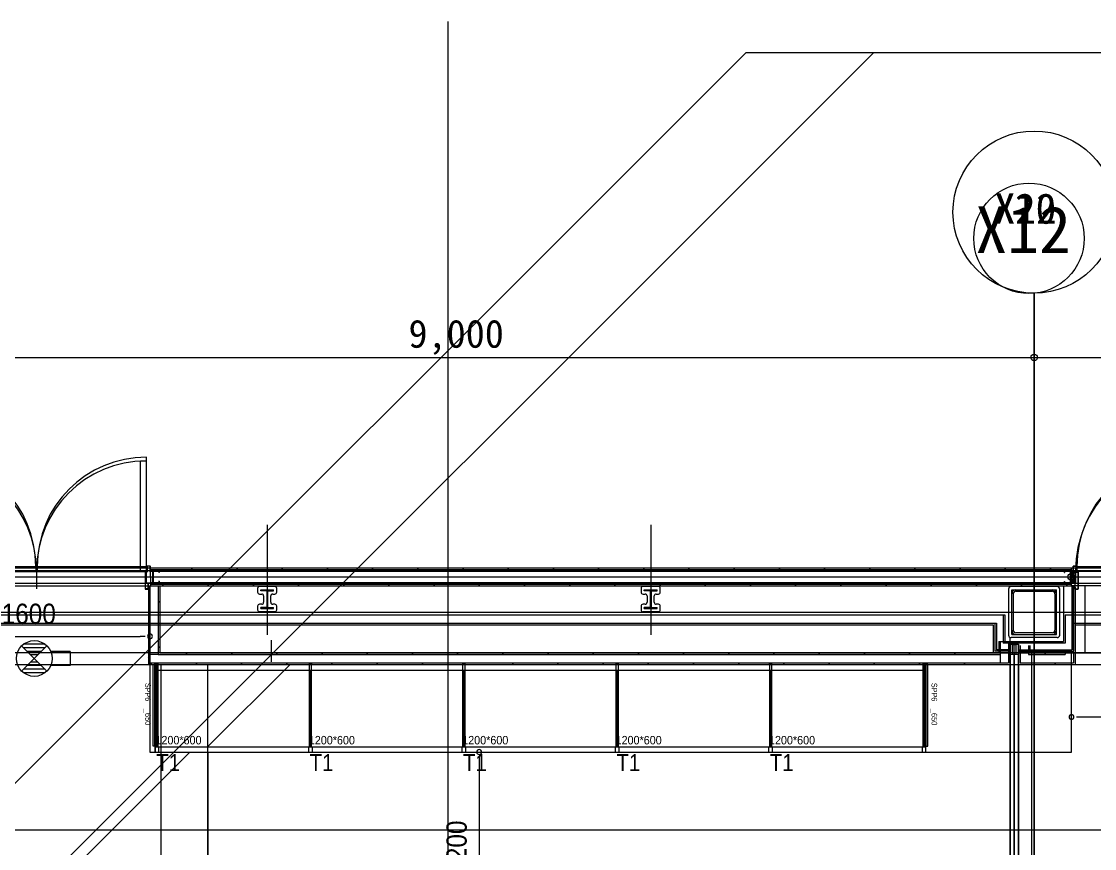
# Model space of a CAD drawing. Units: millimetres at full size, sheet at 1:100. Extents: x 3352 to 127672, y -40372 to 101181.
# Drawn here: x 53047 to 61442, y 6710 to 13185 of the extents above; entities that cross this region are included whole.
import ezdxf
from ezdxf.enums import TextEntityAlignment as Align

# ---------------------------------------------------------------- set-up
doc = ezdxf.new("R2010")
doc.units = ezdxf.units.MM
doc.header["$LTSCALE"] = 100
doc.header["$PDMODE"] = 32
doc.header["$PDSIZE"] = 50
for name, pattern in [('CHAIN1', [8, 5, -1, 1, -1]), ('CHAIN2', [12, 9, -1, 1, -1]), ('DASHED3', [4, 3, -1])]:
    doc.linetypes.add(name, pattern=pattern)
doc.layers.add('0-0', color=134, linetype='Continuous', lineweight=18)
doc.styles.add('Geneva', font='')
doc.styles.add('MS UI Gothic', font='')
doc.styles.add('ＭＳ ゴシック', font='')
doc.styles.get('Geneva').set_extended_font_data('Geneva')
doc.styles.get('MS UI Gothic').set_extended_font_data('MS UI Gothic')
doc.styles.get('ＭＳ ゴシック').set_extended_font_data('MS Gothic')

msp = doc.modelspace()

# ---------------------------------------------------------------- linework, layer by layer
at = {"layer": '0-0', "color": 47}
for p, q in [((56381.8, 13184.6), (56381.8, -34300.8)), ((60969.8, 11057), (60969.8, -18478.1)), ((52274.8, 8906.7), (61274.8, 8906.7)), ((61274.8, 8906.7), (70274.8, 8906.7)), ((18347.6, 8836.7), (91067.1, 8836.7)), ((54919.8, 8736.7), (55019.8, 8736.7)), ((54919.8, 8727.7), (54919.8, 8736.7)), ((57919.8, 8736.7), (58019.8, 8736.7)), ((57919.8, 8727.7), (57919.8, 8736.7)), ((54964.8, 8727.7), (54919.8, 8727.7)), ((54966.8, 8725.7), (54966.8, 8599.7)), ((54972.8, 8725.7), (54972.8, 8599.7)), ((57964.8, 8727.7), (57919.8, 8727.7)), ((57966.8, 8725.7), (57966.8, 8599.7)), ((57972.8, 8725.7), (57972.8, 8599.7)), ((60806.8, 8704.7), (60806.8, 8418.7)), ((60826.8, 8724.7), (61112.8, 8724.7)), ((61132.8, 8704.7), (61132.8, 8418.7)), ((54919.8, 8588.7), (54919.8, 8597.7)), ((54964.8, 8597.7), (54919.8, 8597.7)), ((54974.8, 8597.7), (55019.8, 8597.7)), ((57919.8, 8588.7), (57919.8, 8597.7)), ((57964.8, 8597.7), (57919.8, 8597.7)), ((57974.8, 8597.7), (58019.8, 8597.7)), ((61212.3, 8539.2), (61212.3, 8319.2)), ((61212.3, 8539.2), (67107.3, 8539.2)), ((52289.8, 8461.7), (60649.8, 8461.7)), ((60649.8, 8461.7), (60649.8, 8241.7)), ((61112.8, 8398.7), (60826.8, 8398.7)), ((61277.3, 8474.2), (61277.3, 8254.2)), ((61277.3, 8474.2), (67107.3, 8474.2)), ((61289.8, 8461.7), (62434.8, 8461.7)), ((61289.8, 8461.7), (61289.8, 8241.7)), ((61212.3, 8319.2), (60727.3, 8319.2)), ((53246.6, 8099.2), (53048.7, 8297.1)), ((53246.7, 8297.1), (53048.7, 8099.2)), ((53231.7, 8310.1), (53063.7, 8310.1)), ((53231.7, 8282.1), (53063.7, 8282.1)), ((53203.7, 8254.1), (53091.7, 8254.1)), ((53427.7, 8254.1), (53276, 8254.1)), ((53427.7, 8254.1), (53427.7, 8142.1)), ((60649.8, 8241.7), (60782.3, 8241.7)), ((60782.3, 8254.2), (60662.3, 8254.2)), ((60847.3, 8254.2), (61277.3, 8254.2)), ((60847.3, 8241.7), (61289.8, 8241.7)), ((53175.7, 8226.1), (53119.7, 8226.1)), ((53175.7, 8170.1), (53119.7, 8170.1)), ((53231.7, 8114.1), (53063.7, 8114.1)), ((53231.7, 8086.1), (53063.7, 8086.1)), ((53203.7, 8142.1), (53091.7, 8142.1)), ((53427.7, 8142.1), (53276, 8142.1)), ((6146.3, 6856.7), (91067.1, 6856.7))]:
    msp.add_line(p, q, dxfattribs=at)
at = {"layer": '0-0', "color": 5}
for p, q in [((58716.4, 12942.2), (42469.8, -3304.4)), ((59716.4, 12942.2), (43469.8, -3304.4)), ((59716.4, 12942.2), (43469.8, -3304.4)), ((58716.4, 12942.2), (67769.4, 12942.2)), ((58716.4, 12942.2), (67769.4, 12942.2))]:
    msp.add_line(p, q, dxfattribs=at)
at = {"layer": '0-0', "linetype": 'CHAIN2'}
for p, q in [((60969.8, 11057), (60969.8, -18478.1)), ((54969.8, 9245.3), (54969.8, 8382.8)), ((57969.8, 9245.3), (57969.8, 8382.8)), ((18347.6, 8836.7), (91067.1, 8836.7)), ((18347.6, 8836.7), (91067.1, 8836.7)), ((24446.9, 8561.7), (91067.1, 8561.7)), ((24446.9, 8561.7), (91067.1, 8561.7))]:
    msp.add_line(p, q, dxfattribs=at)
at = {"layer": '0-0'}
for p, q in [((60969.8, -18478.1), (60969.8, 11057)), ((51969.8, 10554.8), (60969.8, 10554.8)), ((60969.8, 10554.8), (69969.8, 10554.8)), ((54022.8, 9744.7), (54022.8, 8886.7)), ((52271.8, 8906.7), (62220.3, 8906.7)), ((54057.8, 8836.7), (54057.8, 8906.7)), ((54385.5, 8894.2), (54373, 8906.7)), ((54739, 8894.2), (54726.5, 8906.7)), ((55092.6, 8894.2), (55080.1, 8906.7)), ((55446.1, 8894.2), (55433.6, 8906.7)), ((55799.7, 8894.2), (55787.2, 8906.7)), ((56153.2, 8894.2), (56140.7, 8906.7)), ((56506.8, 8894.2), (56494.3, 8906.7)), ((56860.3, 8894.2), (56847.8, 8906.7)), ((57213.9, 8894.2), (57201.4, 8906.7)), ((57567.5, 8894.2), (57555, 8906.7)), ((57921, 8894.2), (57908.5, 8906.7)), ((58274.6, 8894.2), (58262.1, 8906.7)), ((58628.1, 8894.2), (58615.6, 8906.7)), ((58981.7, 8894.2), (58969.2, 8906.7)), ((59335.2, 8894.2), (59322.7, 8906.7)), ((59688.8, 8894.2), (59676.3, 8906.7)), ((60042.3, 8894.2), (60029.8, 8906.7)), ((60395.9, 8894.2), (60383.4, 8906.7)), ((60749.4, 8894.2), (60736.9, 8906.7)), ((61103, 8894.2), (61090.5, 8906.7)), ((61259.3, 8906.7), (61259.3, 8766.7)), ((24694.8, 8836.7), (84654.3, 8836.7)), ((24694.8, 8836.7), (84654.3, 8836.7)), ((52274.8, 8886.7), (61294.3, 8886.7)), ((54022.8, 8886.7), (54022.8, 8786.7)), ((54057.8, 8894.2), (61259.3, 8894.2)), ((54057.8, 8881.7), (61259.3, 8881.7)), ((54057.8, 8836.7), (54057.8, 8766.7)), ((54074.8, 8788.2), (54074.8, 8886.2)), ((54122.5, 8884.9), (54077.1, 8884.9)), ((54077.1, 8884.9), (54077.1, 8789.5)), ((54122.5, 8884.9), (54122.5, 8872.2)), ((54398, 8881.7), (54385.5, 8894.2)), ((54751.5, 8881.7), (54739, 8894.2)), ((55105.1, 8881.7), (55092.6, 8894.2)), ((55458.6, 8881.7), (55446.1, 8894.2)), ((55812.2, 8881.7), (55799.7, 8894.2)), ((56165.7, 8881.7), (56153.2, 8894.2)), ((56519.3, 8881.7), (56506.8, 8894.2)), ((56872.8, 8881.7), (56860.3, 8894.2)), ((57226.4, 8881.7), (57213.9, 8894.2)), ((57580, 8881.7), (57567.5, 8894.2)), ((57933.5, 8881.7), (57921, 8894.2)), ((58287.1, 8881.7), (58274.6, 8894.2)), ((58640.6, 8881.7), (58628.1, 8894.2)), ((58994.2, 8881.7), (58981.7, 8894.2)), ((59347.7, 8881.7), (59335.2, 8894.2)), ((59701.3, 8881.7), (59688.8, 8894.2)), ((60054.8, 8881.7), (60042.3, 8894.2)), ((60408.4, 8881.7), (60395.9, 8894.2)), ((60761.9, 8881.7), (60749.4, 8894.2)), ((61115.5, 8881.7), (61103, 8894.2)), ((61207.1, 8884.5), (61252.5, 8884.5)), ((61207.1, 8884.5), (61207.1, 8871.8)), ((61252.5, 8884.5), (61252.5, 8789.1)), ((61254.8, 8787.8), (61254.8, 8885.8)), ((61294.3, 8843.8), (61259.3, 8878.8)), ((61294.3, 8829.6), (61259.3, 8864.6)), ((61294.3, 8815.5), (61259.3, 8850.5)), ((61294.3, 8801.4), (61259.3, 8836.4)), ((61294.3, 8787.2), (61259.3, 8822.2)), ((61294.3, 8857.9), (61265.5, 8886.7)), ((61274.8, 8886.7), (70253.8, 8886.7)), ((61294.3, 8872.1), (61279.6, 8886.7)), ((61294.3, 8886.2), (61293.8, 8886.7)), ((61294.3, 8886.7), (61294.3, 8786.7)), ((52271.8, 8766.7), (54057.8, 8766.7)), ((52289.8, 8787.2), (61253.8, 8787.2)), ((54057.8, 8786.7), (54022.8, 8786.7)), ((54039.8, 8767.7), (54039.8, 8164.2)), ((54039.8, 8767.7), (54129.8, 8767.7)), ((54052.3, 8767.7), (54052.3, 8151.7)), ((54057.8, 8791.7), (61259.3, 8791.7)), ((54057.8, 8779.2), (61259.3, 8779.2)), ((54057.8, 8766.7), (61259.3, 8766.7)), ((54122.5, 8789.5), (54077.1, 8789.5)), ((54117.3, 8767.7), (54117.3, 8241.7)), ((54122.5, 8802.2), (54122.5, 8789.5)), ((54124.8, 8802.2), (54122.5, 8802.2)), ((54124.8, 8802.2), (54124.8, 8787.2)), ((54129.8, 8767.7), (54129.8, 8241.7)), ((54146.9, 8779.2), (54134.4, 8791.7)), ((54159.4, 8766.7), (54146.9, 8779.2)), ((54500.5, 8779.2), (54488, 8791.7)), ((54513, 8766.7), (54500.5, 8779.2)), ((54854, 8779.2), (54841.5, 8791.7)), ((54866.5, 8766.7), (54854, 8779.2)), ((54894.8, 8746.7), (54894.8, 8717.7)), ((55029.8, 8761.7), (54909.8, 8761.7)), ((54919.8, 8736.7), (55019.8, 8736.7)), ((54919.8, 8727.7), (54919.8, 8736.7)), ((55044.8, 8717.7), (55044.8, 8746.7)), ((55207.6, 8779.2), (55195.1, 8791.7)), ((55220.1, 8766.7), (55207.6, 8779.2)), ((55561.1, 8779.2), (55548.6, 8791.7)), ((55573.6, 8766.7), (55561.1, 8779.2)), ((55914.7, 8779.2), (55902.2, 8791.7)), ((55927.2, 8766.7), (55914.7, 8779.2)), ((56268.2, 8779.2), (56255.7, 8791.7)), ((56280.7, 8766.7), (56268.2, 8779.2)), ((56621.8, 8779.2), (56609.3, 8791.7)), ((56634.3, 8766.7), (56621.8, 8779.2)), ((56975.3, 8779.2), (56962.8, 8791.7)), ((56987.8, 8766.7), (56975.3, 8779.2)), ((57328.9, 8779.2), (57316.4, 8791.7)), ((57341.4, 8766.7), (57328.9, 8779.2)), ((57682.5, 8779.2), (57670, 8791.7)), ((57695, 8766.7), (57682.5, 8779.2)), ((57894.8, 8746.7), (57894.8, 8717.7)), ((58029.8, 8761.7), (57909.8, 8761.7)), ((57919.8, 8736.7), (58019.8, 8736.7)), ((57919.8, 8727.7), (57919.8, 8736.7)), ((58036, 8779.2), (58023.5, 8791.7)), ((58048.5, 8766.7), (58036, 8779.2)), ((58044.8, 8717.7), (58044.8, 8746.7)), ((58389.6, 8779.2), (58377.1, 8791.7)), ((58402.1, 8766.7), (58389.6, 8779.2)), ((58743.1, 8779.2), (58730.6, 8791.7)), ((58755.6, 8766.7), (58743.1, 8779.2)), ((59096.7, 8779.2), (59084.2, 8791.7)), ((59109.2, 8766.7), (59096.7, 8779.2)), ((59450.2, 8779.2), (59437.7, 8791.7)), ((59462.7, 8766.7), (59450.2, 8779.2)), ((59803.8, 8779.2), (59791.3, 8791.7)), ((59816.3, 8766.7), (59803.8, 8779.2)), ((60157.3, 8779.2), (60144.8, 8791.7)), ((60169.8, 8766.7), (60157.3, 8779.2)), ((60510.9, 8779.2), (60498.4, 8791.7)), ((60523.4, 8766.7), (60510.9, 8779.2)), ((60769.8, 8741.7), (60769.8, 8381.7)), ((61149.8, 8761.7), (60789.8, 8761.7)), ((60864.4, 8779.2), (60851.9, 8791.7)), ((60876.9, 8766.7), (60864.4, 8779.2)), ((61144.8, 8386.7), (61144.8, 8736.7)), ((61169.8, 8381.7), (61169.8, 8741.7)), ((61199.8, 8767.7), (61289.8, 8767.7)), ((61199.8, 8767.7), (61199.8, 8331.7)), ((61204.8, 8801.8), (61207.1, 8801.8)), ((61204.8, 8801.8), (61204.8, 8786.8)), ((61218, 8779.2), (61205.5, 8791.7)), ((61207.1, 8801.8), (61207.1, 8789.1)), ((61207.1, 8789.1), (61252.5, 8789.1)), ((61230.5, 8766.7), (61218, 8779.2)), ((61253.8, 8786.7), (70253.8, 8786.7)), ((61280.7, 8786.7), (61259.3, 8808.1)), ((61266.5, 8786.7), (61259.3, 8793.9)), ((62220.3, 8766.7), (61259.3, 8766.7)), ((61264.8, 8767.7), (61264.8, 8266.7)), ((61277.3, 8767.7), (61277.3, 8254.2)), ((61289.8, 8755.7), (61289.8, 8241.7)), ((54909.8, 8702.7), (54926.8, 8702.7)), ((54964.8, 8727.7), (54919.8, 8727.7)), ((54941.8, 8687.7), (54941.8, 8637.7)), ((54966.8, 8725.7), (54966.8, 8599.7)), ((54972.8, 8725.7), (54972.8, 8599.7)), ((54997.8, 8637.7), (54997.8, 8687.7)), ((55012.8, 8702.7), (55029.8, 8702.7)), ((57909.8, 8702.7), (57926.8, 8702.7)), ((57964.8, 8727.7), (57919.8, 8727.7)), ((57941.8, 8687.7), (57941.8, 8637.7)), ((57966.8, 8725.7), (57966.8, 8599.7)), ((57972.8, 8725.7), (57972.8, 8599.7)), ((57997.8, 8637.7), (57997.8, 8687.7)), ((58012.8, 8702.7), (58029.8, 8702.7)), ((54039.8, 8556.3), (54052.3, 8568.8)), ((54117.3, 8633.8), (54129.8, 8646.3)), ((54894.8, 8607.7), (54894.8, 8578.7)), ((54926.8, 8622.7), (54909.8, 8622.7)), ((55029.8, 8563.7), (54909.8, 8563.7)), ((54919.8, 8588.7), (54919.8, 8597.7)), ((54964.8, 8597.7), (54919.8, 8597.7)), ((54974.8, 8597.7), (55019.8, 8597.7)), ((55029.8, 8622.7), (55012.8, 8622.7)), ((55044.8, 8578.7), (55044.8, 8607.7)), ((57894.8, 8607.7), (57894.8, 8578.7)), ((57926.8, 8622.7), (57909.8, 8622.7)), ((58029.8, 8563.7), (57909.8, 8563.7)), ((57919.8, 8588.7), (57919.8, 8597.7)), ((57964.8, 8597.7), (57919.8, 8597.7)), ((57974.8, 8597.7), (58019.8, 8597.7)), ((58029.8, 8622.7), (58012.8, 8622.7)), ((58044.8, 8578.7), (58044.8, 8607.7)), ((54117.3, 8539.2), (60739.8, 8539.2)), ((60739.8, 8539.2), (60739.8, 8331.7)), ((54039.8, 8461.7), (60649.8, 8461.7)), ((54052.3, 8474.2), (60674.8, 8474.2)), ((60649.8, 8461.7), (60649.8, 8241.7)), ((60662.3, 8474.2), (60662.3, 8254.2)), ((60674.8, 8474.2), (60674.8, 8266.7)), ((52528.5, 8371.4), (53976, 8371.4)), ((60692.3, 8331.7), (60692.3, 8241.7)), ((60692.3, 8331.7), (61199.8, 8331.7)), ((60704.8, 8331.7), (60704.8, 8229.2)), ((60769.8, 8331.7), (60769.8, 8164.2)), ((60782.3, -3.3), (60782.3, 8331.7)), ((61149.8, 8361.7), (60789.8, 8361.7)), ((60794.8, 8386.7), (61144.8, 8386.7)), ((54117.3, 8280.3), (54129.8, 8292.8)), ((54117.3, 8229.2), (60692.3, 8229.2)), ((54129.8, 8241.7), (60692.3, 8241.7)), ((54343.4, 8229.2), (54330.9, 8241.7)), ((54696.9, 8229.2), (54684.4, 8241.7)), ((55050.5, 8229.2), (55038, 8241.7)), ((55404, 8229.2), (55391.5, 8241.7)), ((55757.6, 8229.2), (55745.1, 8241.7)), ((56111.1, 8229.2), (56098.6, 8241.7)), ((56464.7, 8229.2), (56452.2, 8241.7)), ((56818.2, 8229.2), (56805.7, 8241.7)), ((57171.8, 8229.2), (57159.3, 8241.7)), ((57525.3, 8229.2), (57512.8, 8241.7)), ((57878.9, 8229.2), (57866.4, 8241.7)), ((58232.5, 8229.2), (58220, 8241.7)), ((58586, 8229.2), (58573.5, 8241.7)), ((58939.6, 8229.2), (58927.1, 8241.7)), ((59293.1, 8229.2), (59280.6, 8241.7)), ((59646.7, 8229.2), (59634.2, 8241.7)), ((60000.2, 8229.2), (59987.7, 8241.7)), ((60353.8, 8229.2), (60341.3, 8241.7)), ((60782.3, 8254.2), (60662.3, 8254.2)), ((60782.3, 8266.7), (60674.8, 8266.7)), ((60764.8, 8241.7), (60782.3, 8241.7)), ((60769.8, 8215.3), (60782.3, 8227.8)), ((60782.3, 8309.9), (60847.3, 8309.9)), ((60782.3, 8231.7), (60847.3, 8231.7)), ((60814.8, -11.3), (60814.8, 8306.7)), ((60829.8, 8231.7), (60829.8, 8306.7)), ((60847.3, 8309.9), (60847.3, 96.7)), ((60847.3, 8266.7), (61264.8, 8266.7)), ((60847.3, 8254.2), (61277.3, 8254.2)), ((60847.3, 8241.7), (61289.8, 8241.7)), ((60859.8, 8299.2), (60859.8, 8164.2)), ((60924.8, 8299.2), (60924.8, 8229.2)), ((60924.8, 8229.2), (61212.3, 8229.2)), ((60937.3, 8299.2), (60937.3, 8241.7)), ((61060.9, 8229.2), (61048.4, 8241.7)), ((61212.3, 8241.7), (61212.3, 8229.2)), ((61277.3, 8241.7), (61277.3, 8164.2)), ((61289.8, 8241.7), (61289.8, 8151.7)), ((32775.8, 8151.7), (54505.2, 8151.7)), ((32775.8, 8151.7), (54505.2, 8151.7)), ((54039.8, 8202.8), (54052.3, 8215.3)), ((54039.8, 8151.7), (60769.8, 8151.7)), ((54052.3, 8164.2), (60704.8, 8164.2)), ((54067.3, 8151.7), (54054.8, 8164.2)), ((54091.8, 7510.7), (54091.8, 8150.7)), ((54095.3, 7508.7), (54095.3, 8154.7)), ((54100.8, 7505.7), (54100.8, 8151.7)), ((54109.3, 8152.7), (54109.3, 7508.7)), ((54114.8, 8155.7), (54114.8, 8152.7)), ((54114.8, 8151.7), (54114.8, 7505.7)), ((54420.9, 8151.7), (54408.4, 8164.2)), ((54505.2, 8151.7), (65728.8, 8151.7)), ((54774.4, 8151.7), (54761.9, 8164.2)), ((55128, 8151.7), (55115.5, 8164.2)), ((55295.3, 8151.7), (55295.3, 8154.7)), ((55300.8, 7505.7), (55300.8, 8151.7)), ((55314.8, 8151.7), (55314.8, 7505.7)), ((55481.5, 8151.7), (55469, 8164.2)), ((55835.1, 8151.7), (55822.6, 8164.2)), ((56188.6, 8151.7), (56176.1, 8164.2)), ((56495.3, 8151.7), (56495.3, 8154.7)), ((56500.8, 7505.7), (56500.8, 8151.7)), ((56514.8, 8151.7), (56514.8, 7505.7)), ((56895.7, 8151.7), (56883.2, 8164.2)), ((57249.3, 8151.7), (57236.8, 8164.2)), ((57602.8, 8151.7), (57590.3, 8164.2)), ((57695.3, 8151.7), (57695.3, 8154.7)), ((57700.8, 7505.7), (57700.8, 8151.7)), ((57714.8, 8151.7), (57714.8, 7505.7)), ((57956.4, 8151.7), (57943.9, 8164.2)), ((58310, 8151.7), (58297.5, 8164.2)), ((58663.5, 8151.7), (58651, 8164.2)), ((58895.3, 8151.7), (58895.3, 8154.7)), ((58900.8, 7505.7), (58900.8, 8151.7)), ((58914.8, 8151.7), (58914.8, 7505.7)), ((59017.1, 8151.7), (59004.6, 8164.2)), ((59370.6, 8151.7), (59358.1, 8164.2)), ((59724.2, 8151.7), (59711.7, 8164.2)), ((60077.7, 8151.7), (60065.2, 8164.2)), ((60095.3, 8151.7), (60095.3, 8154.7)), ((60100.8, 7505.7), (60100.8, 8151.7)), ((60106.3, 8152.7), (60106.3, 7508.7)), ((60114.8, 8151.7), (60114.8, 7505.7)), ((60123.8, 7510.7), (60123.8, 8150.7)), ((60431.3, 8151.7), (60418.8, 8164.2)), ((60847.3, 8151.7), (61289.8, 8151.7)), ((60859.8, 8164.2), (61277.3, 8164.2)), ((61138.4, 8151.7), (61125.9, 8164.2)), ((54091.8, 8085.7), (54112.8, 8085.7)), ((54094.8, 8035.7), (54094.8, 8085.7)), ((54109.8, 8085.7), (54109.8, 8035.7)), ((60105.8, 8085.7), (60105.8, 8035.7)), ((60120.8, 8035.7), (60120.8, 8085.7)), ((61262.3, 7508.3), (61262.3, 7740.5)), ((61338.5, 7740.5), (62386, 7740.5)), ((54109.8, 7625.7), (54109.8, 7575.7)), ((60105.8, 7625.7), (60105.8, 7575.7)), ((54095.3, 7505.7), (60120.3, 7505.7)), ((54095.3, 7465.7), (54095.3, 7505.7)), ((54109.3, 7508.7), (54109.3, 7505.7)), ((54120.3, 7505.7), (54120.3, 7465.7)), ((55295.3, 7465.7), (55295.3, 7505.7)), ((55320.3, 7505.7), (55320.3, 7465.7)), ((56495.3, 7465.7), (56495.3, 7505.7)), ((56520.3, 7505.7), (56520.3, 7465.7)), ((57695.3, 7465.7), (57695.3, 7505.7)), ((57720.3, 7505.7), (57720.3, 7465.7)), ((58895.3, 7465.7), (58895.3, 7505.7)), ((58920.3, 7505.7), (58920.3, 7465.7)), ((60095.3, 7465.7), (60095.3, 7505.7)), ((60106.3, 7508.7), (60106.3, 7505.7)), ((60120.3, 7505.7), (60120.3, 7465.7)), ((56153.3, 7465.7), (56627.9, 7465.7)), ((56627.9, 7389.4), (56627.9, 6342))]:
    msp.add_line(p, q, dxfattribs=at)
at = {"layer": '0-0', "color": 4}
for p, q in [((51969.8, 10554.8), (60969.8, 10554.8)), ((60969.8, 10554.8), (69969.8, 10554.8)), ((54969.8, 9245.3), (54969.8, 8382.8)), ((57969.8, 9245.3), (57969.8, 8382.8)), ((54894.8, 8746.7), (54894.8, 8717.7)), ((55029.8, 8761.7), (54909.8, 8761.7)), ((55044.8, 8717.7), (55044.8, 8746.7)), ((57894.8, 8746.7), (57894.8, 8717.7)), ((58029.8, 8761.7), (57909.8, 8761.7)), ((58044.8, 8717.7), (58044.8, 8746.7)), ((60769.8, 8741.7), (60769.8, 8381.7)), ((61149.8, 8761.7), (60789.8, 8761.7)), ((61169.8, 8381.7), (61169.8, 8741.7)), ((61277.2, 8243.7), (61277.5, 8766)), ((61369.2, 8243.7), (61369.5, 8766)), ((54909.8, 8702.7), (54926.8, 8702.7)), ((54941.8, 8687.7), (54941.8, 8637.7)), ((54997.8, 8637.7), (54997.8, 8687.7)), ((55012.8, 8702.7), (55029.8, 8702.7)), ((57909.8, 8702.7), (57926.8, 8702.7)), ((57941.8, 8687.7), (57941.8, 8637.7)), ((57997.8, 8637.7), (57997.8, 8687.7)), ((58012.8, 8702.7), (58029.8, 8702.7)), ((54894.8, 8607.7), (54894.8, 8578.7)), ((54926.8, 8622.7), (54909.8, 8622.7)), ((55029.8, 8563.7), (54909.8, 8563.7)), ((55029.8, 8622.7), (55012.8, 8622.7)), ((55044.8, 8578.7), (55044.8, 8607.7)), ((57894.8, 8607.7), (57894.8, 8578.7)), ((57926.8, 8622.7), (57909.8, 8622.7)), ((58029.8, 8563.7), (57909.8, 8563.7)), ((58029.8, 8622.7), (58012.8, 8622.7)), ((58044.8, 8578.7), (58044.8, 8607.7)), ((24446.9, 8561.7), (91067.1, 8561.7)), ((61149.8, 8361.7), (60789.8, 8361.7)), ((27388.3, 8243.7), (65728.8, 8243.7)), ((27388.3, 8151.7), (65728.8, 8151.7))]:
    msp.add_line(p, q, dxfattribs=at)
at = {"layer": '0-0', "color": 8}
for p, q in [((54024.8, 8919.2), (54024.8, 9774.2)), ((52304.8, 8919.2), (53159.8, 8919.2)), ((53159.8, 8919.2), (53159.8, 8879.2)), ((53169.8, 8919.2), (53169.8, 8879.2)), ((53169.8, 8919.2), (54024.8, 8919.2)), ((54024.8, 8919.2), (54024.8, 8879.2)), ((54029.8, 8920.2), (54029.8, 8876.2)), ((54031.4, 8874.6), (54031.4, 8920.6)), ((54031.8, 8922.2), (54052.8, 8922.2)), ((54054.8, 8920.2), (54054.8, 8877.2)), ((61274.8, 8919.8), (61274.8, 8876.8)), ((61297.8, 8921.8), (61276.8, 8921.8)), ((61298.2, 8874.2), (61298.2, 8920.2)), ((61299.8, 8919.8), (61299.8, 8875.8)), ((61304.8, 8918.8), (61304.8, 8878.8)), ((61304.8, 8918.8), (62174.8, 8918.8)), ((52304.8, 8879.2), (53159.8, 8879.2)), ((53169.8, 8879.2), (54024.8, 8879.2)), ((54014.8, 8874.2), (54014.8, 8742.7)), ((54031.4, 8874.6), (54016.4, 8874.6)), ((54016.8, 8876.2), (54029.8, 8876.2)), ((61289.8, 8786.8), (61274.8, 8876.8)), ((61291.3, 8787.1), (61276.3, 8877.1)), ((61298.2, 8874.2), (61313.2, 8874.2)), ((61312.8, 8875.8), (61299.8, 8875.8)), ((62174.8, 8878.8), (61304.8, 8878.8)), ((61314.8, 8873.8), (61314.8, 8742.3)), ((54016.8, 8740.7), (54037.8, 8740.7)), ((54038.2, 8742.3), (54038.2, 8787.2)), ((54039.8, 8742.7), (54039.8, 8787.2)), ((61289.8, 8742.3), (61289.8, 8786.8)), ((61291.4, 8741.9), (61291.4, 8786.8)), ((61312.8, 8740.3), (61291.8, 8740.3)), ((54014.1, 8371.4), (53976, 8371.4)), ((60782.3, 8241.7), (60649.8, 8241.7)), ((60782.3, 8309.9), (60782.3, 8231.7)), ((60782.3, 8309.9), (60847.3, 8309.9)), ((60814.8, -11.3), (60814.8, 8306.7)), ((60829.8, 8231.7), (60829.8, 8306.7)), ((60847.3, 8231.7), (60847.3, 8309.9)), ((61300.4, 7740.5), (61338.5, 7740.5)), ((56627.9, 7427.6), (56627.9, 7389.4))]:
    msp.add_line(p, q, dxfattribs=at)
at = {"layer": '0-0', "linetype": 'CHAIN1'}
msp.add_line((53164.8, 8958.6), (53164.8, 8742.7), dxfattribs=at)
at = {"layer": '0-0', "color": 1}
msp.add_line((24694.8, 8836.7), (84654.3, 8836.7), dxfattribs=at)
at = {"layer": '0-0', "linetype": 'DASHED3'}
for p, q in [((52289.8, 8461.7), (54039.8, 8461.7)), ((61289.8, 8461.7), (62189.8, 8461.7))]:
    msp.add_line(p, q, dxfattribs=at)
at = {"layer": '0-0', "color": 9}
for p, q in [((54999.8, 8341.8), (54999.8, 8172.6)), ((60782.3, 8309.9), (60782.3, 8359)), ((60814.8, 8241.7), (60814.8, 6.7))]:
    msp.add_line(p, q, dxfattribs=at)
at = {"layer": '0-0', "color": 253}
for p, q in [((60782.3, 8231.7), (60782.3, 96.7)), ((60847.3, 96.7), (60847.3, 8231.7))]:
    msp.add_line(p, q, dxfattribs=at)
at = {"layer": '0-0', "color": 3}
msp.add_line((60949.8, 8241.7), (60949.8, 86.7), dxfattribs=at)
at = {"layer": '0-0', "color": 6}
msp.add_line((60949.8, 8241.7), (60949.8, 86.7), dxfattribs=at)
at = {"layer": '0-0', "color": 254}
msp.add_line((54140.5, -633.3), (54140.5, 8151.7), dxfattribs=at)
at = {"layer": '0-0', "color": 7}
msp.add_line((54505.2, 7508.6), (55148.3, 8151.7), dxfattribs=at)
at = {"layer": '0-0', "color": 140}
msp.add_line((52905.2, 6007.6), (54363.3, 7465.7), dxfattribs=at)
at = {"layer": '0-0'}
for points in [[(53978.3, 8886.7), (53978.3, 9744.7), (54022.8, 9744.7)], [(54124.8, 8887.2), (54124.8, 8872.2), (54122.5, 8872.2)], [(61204.8, 8886.8), (61204.8, 8871.8), (61207.1, 8871.8)], [(54974.8, 8727.7), (55019.8, 8727.7), (55019.8, 8736.7)], [(57974.8, 8727.7), (58019.8, 8727.7), (58019.8, 8736.7)], [(60794.8, 8386.7), (60794.8, 8736.7), (61144.8, 8736.7)], [(54919.8, 8588.7), (55019.8, 8588.7), (55019.8, 8597.7)], [(57919.8, 8588.7), (58019.8, 8588.7), (58019.8, 8597.7)], [(54117.3, 8241.7), (54117.3, 8229.2), (54052.3, 8229.2)], [(60692.3, 8229.2), (60704.8, 8229.2), (60704.8, 8164.2), (60769.8, 8164.2)], [(60799.8, 8231.7), (60799.8, 8306.7), (60829.8, 8306.7)], [(54052.3, 8164.2), (54039.8, 8164.2), (54039.8, 8151.7)], [(54091.8, 7510.7), (54077.8, 7510.7), (54077.8, 8150.7), (54091.8, 8150.7)], [(54114.8, 8152.7), (54089.8, 8152.7), (54089.8, 8155.7), (54114.8, 8155.7)], [(54095.3, 8154.7), (54120.3, 8154.7), (54120.3, 8151.7)], [(65728.8, -2733.3), (56605.2, -2733.3), (54505.2, -633.3), (54505.2, 8151.7), (65728.8, 8151.7)], [(55295.3, 8154.7), (55320.3, 8154.7), (55320.3, 8151.7)], [(56495.3, 8154.7), (56520.3, 8154.7), (56520.3, 8151.7)], [(57695.3, 8154.7), (57720.3, 8154.7), (57720.3, 8151.7)], [(58895.3, 8154.7), (58920.3, 8154.7), (58920.3, 8151.7)], [(60095.3, 8154.7), (60120.3, 8154.7), (60120.3, 7508.7)], [(60123.8, 7510.7), (60137.8, 7510.7), (60137.8, 8150.7), (60123.8, 8150.7)], [(54112.8, 8085.7), (54112.8, 8035.7), (54091.8, 8035.7)], [(54108.8, 7505.7), (54108.8, 8105.7), (55306.8, 8105.7), (55306.8, 7505.7)], [(55308.8, 7505.7), (55308.8, 8105.7), (56506.8, 8105.7), (56506.8, 7505.7)], [(56508.8, 7505.7), (56508.8, 8105.7), (57706.8, 8105.7), (57706.8, 7505.7)], [(57708.8, 7505.7), (57708.8, 8105.7), (58906.8, 8105.7), (58906.8, 7505.7)], [(58908.8, 7505.7), (58908.8, 8105.7), (60106.8, 8105.7), (60106.8, 7505.7)], [(60123.8, 8085.7), (60102.8, 8085.7), (60102.8, 8035.7), (60123.8, 8035.7)], [(54091.8, 7625.7), (54112.8, 7625.7), (54112.8, 7575.7), (54091.8, 7575.7)], [(60123.8, 7625.7), (60102.8, 7625.7), (60102.8, 7575.7), (60123.8, 7575.7)], [(54095.3, 7470.7), (54092.3, 7470.7), (54092.3, 7508.7), (54109.3, 7508.7)], [(60123.3, 7470.7), (60123.3, 7508.7), (60106.3, 7508.7)]]:
    msp.add_lwpolyline(points, dxfattribs=at)
at = {"layer": '0-0', "color": 8}
for points in [[(54053.2, 8877.2), (54053.2, 8920.6), (54031.4, 8920.6)], [(61276.4, 8876.8), (61276.4, 8920.2), (61298.2, 8920.2)], [(54038.2, 8742.3), (54016.4, 8742.3), (54016.4, 8874.6)], [(61291.4, 8741.9), (61313.2, 8741.9), (61313.2, 8874.2)], [(60799.8, 8231.7), (60799.8, 8306.7), (60829.8, 8306.7)]]:
    msp.add_lwpolyline(points, dxfattribs=at)
at = {"layer": '0-0', "color": 13}
for points in [[(23269.8, -14593.3), (23269.8, 101.7), (24694.8, 101.7), (24694.8, 8836.7), (84654.3, 8836.7), (84654.3, 5394.2), (69649.8, 5394.2)], [(24694.8, 8836.7), (84654.3, 8836.7), (84654.3, 5394.2), (69649.8, 5394.2)], [(24694.8, 8836.7), (84654.3, 8836.7), (84654.3, 5394.2), (69649.8, 5394.2)], [(24694.8, 8836.7), (84654.3, 8836.7), (84654.3, 5394.2), (69649.8, 5394.2)]]:
    msp.add_lwpolyline(points, dxfattribs=at)
at = {"layer": '0-0', "color": 47}
for points in [[(54974.8, 8727.7), (55019.8, 8727.7), (55019.8, 8736.7)], [(57974.8, 8727.7), (58019.8, 8727.7), (58019.8, 8736.7)], [(54919.8, 8588.7), (55019.8, 8588.7), (55019.8, 8597.7)], [(57919.8, 8588.7), (58019.8, 8588.7), (58019.8, 8597.7)], [(52212.3, 8539.2), (60727.3, 8539.2), (60727.3, 8319.2)], [(52277.3, 8474.2), (60662.3, 8474.2), (60662.3, 8254.2)]]:
    msp.add_lwpolyline(points, dxfattribs=at)
at = {"layer": '0-0', "color": 150}
for points in [[(54505.2, 7465.7), (61262.3, 7465.7), (61262.3, 8241.7), (62462.3, 8241.7), (62462.3, 6265.7)], [(52452.3, 6051.7), (52452.3, 8151.7), (54052.3, 8151.7), (54052.3, 7465.7), (54505.2, 7465.7), (54505.2, -633.3)]]:
    msp.add_lwpolyline(points, dxfattribs=at)
at = {"layer": '0-0'}
msp.add_lwpolyline([(60100.8, 8152.7), (60125.8, 8152.7), (60125.8, 8155.7), (60100.8, 8155.7)], close=True, dxfattribs=at)
for centre, radius in [((60969.8, 11692), 635), ((60929.4, 11486.9), 431.7)]:
    msp.add_circle(centre, radius, dxfattribs=at)
at = {"layer": '0-0', "color": 4}
msp.add_circle((60929.4, 11486.9), 431.7, dxfattribs=at)
at = {"layer": '0-0', "color": 47}
msp.add_circle((53147.7, 8198.1), 140, dxfattribs=at)
at = {"layer": '0-0', "color": 8}
for centre, radius, start, end in [((52304.8, 8919.2), 855, 0, 90), ((54024.8, 8919.2), 855, 90, 180), ((62174.8, 8918.8), 870, 90, 180), ((54031.8, 8920.2), 2, 90, 180), ((54052.8, 8920.2), 2, 0, 90), ((61276.8, 8919.8), 2, 90, 180), ((61297.8, 8919.8), 2, 0, 90), ((54016.8, 8874.2), 2, 90, 180), ((61312.8, 8873.8), 2, 0, 90), ((54016.8, 8742.7), 2, 180, 270), ((54037.8, 8742.7), 2, 270, 0), ((61291.8, 8742.3), 2, 180, 270), ((61312.8, 8742.3), 2, 270, 0), ((54052.3, 8371.4), 19.1, 0, 180), ((54052.3, 8371.4), 19.1, 180, 0), ((61262.3, 7740.5), 19.1, 0, 180), ((61262.3, 7740.5), 19.1, 180, 0), ((56627.9, 7465.7), 19.1, 90, 270), ((56627.9, 7465.7), 19.1, 270, 90)]:
    msp.add_arc(centre, radius, start, end, dxfattribs=at)
at = {"layer": '0-0'}
for centre, radius, start, end in [((52306.8, 8886.7), 858, 0, 90), ((54022.8, 8886.7), 858, 90, 180), ((62185.3, 8886.7), 891, 90, 180), ((54075.8, 8886.2), 1, 90, 180), ((61253.8, 8885.8), 1, 0, 90), ((54075.8, 8788.2), 1, 180, 270), ((54909.8, 8746.7), 15, 90, 180), ((55029.8, 8746.7), 15, 0, 90), ((57909.8, 8746.7), 15, 90, 180), ((58029.8, 8746.7), 15, 0, 90), ((60789.8, 8741.7), 20, 90, 180), ((61149.8, 8741.7), 20, 0, 90), ((61253.8, 8787.8), 1, 270, 0), ((54909.8, 8717.7), 15, 180, 270), ((54926.8, 8687.7), 15, 0, 90), ((54964.8, 8725.7), 2, 0, 90), ((54974.8, 8725.7), 2, 90, 180), ((55012.8, 8687.7), 15, 90, 180), ((55029.8, 8717.7), 15, 270, 0), ((57909.8, 8717.7), 15, 180, 270), ((57926.8, 8687.7), 15, 0, 90), ((57964.8, 8725.7), 2, 0, 90), ((57974.8, 8725.7), 2, 90, 180), ((58012.8, 8687.7), 15, 90, 180), ((58029.8, 8717.7), 15, 270, 0), ((54909.8, 8607.7), 15, 90, 180), ((54909.8, 8578.7), 15, 180, 270), ((54926.8, 8637.7), 15, 270, 0), ((54964.8, 8599.7), 2, 270, 0), ((54974.8, 8599.7), 2, 180, 270), ((55012.8, 8637.7), 15, 180, 270), ((55029.8, 8607.7), 15, 0, 90), ((55029.8, 8578.7), 15, 270, 0), ((57909.8, 8607.7), 15, 90, 180), ((57909.8, 8578.7), 15, 180, 270), ((57926.8, 8637.7), 15, 270, 0), ((57964.8, 8599.7), 2, 270, 0), ((57974.8, 8599.7), 2, 180, 270), ((58012.8, 8637.7), 15, 180, 270), ((58029.8, 8607.7), 15, 0, 90), ((58029.8, 8578.7), 15, 270, 0), ((60789.8, 8381.7), 20, 180, 270), ((61149.8, 8381.7), 20, 270, 0)]:
    msp.add_arc(centre, radius, start, end, dxfattribs=at)
at = {"layer": '0-0', "color": 4}
for centre, radius, start, end in [((54909.8, 8746.7), 15, 90, 180), ((55029.8, 8746.7), 15, 0, 90), ((57909.8, 8746.7), 15, 90, 180), ((58029.8, 8746.7), 15, 0, 90), ((60789.8, 8741.7), 20, 90, 180), ((61149.8, 8741.7), 20, 0, 90), ((54909.8, 8717.7), 15, 180, 270), ((54926.8, 8687.7), 15, 0, 90), ((55012.8, 8687.7), 15, 90, 180), ((55029.8, 8717.7), 15, 270, 0), ((57909.8, 8717.7), 15, 180, 270), ((57926.8, 8687.7), 15, 0, 90), ((58012.8, 8687.7), 15, 90, 180), ((58029.8, 8717.7), 15, 270, 0), ((54909.8, 8607.7), 15, 90, 180), ((54909.8, 8578.7), 15, 180, 270), ((54926.8, 8637.7), 15, 270, 0), ((55012.8, 8637.7), 15, 180, 270), ((55029.8, 8607.7), 15, 0, 90), ((55029.8, 8578.7), 15, 270, 0), ((57909.8, 8607.7), 15, 90, 180), ((57909.8, 8578.7), 15, 180, 270), ((57926.8, 8637.7), 15, 270, 0), ((58012.8, 8637.7), 15, 180, 270), ((58029.8, 8607.7), 15, 0, 90), ((58029.8, 8578.7), 15, 270, 0), ((60789.8, 8381.7), 20, 180, 270), ((61149.8, 8381.7), 20, 270, 0)]:
    msp.add_arc(centre, radius, start, end, dxfattribs=at)
at = {"layer": '0-0', "color": 47}
for centre, radius, start, end in [((60826.8, 8704.7), 32, 90, 180), ((61112.8, 8704.7), 32, 0, 90), ((54964.8, 8725.7), 2, 0, 90), ((54974.8, 8725.7), 2, 90, 180), ((57964.8, 8725.7), 2, 0, 90), ((57974.8, 8725.7), 2, 90, 180), ((60826.8, 8704.7), 20, 90, 180), ((61112.8, 8704.7), 20, 0, 90), ((54964.8, 8599.7), 2, 270, 0), ((54974.8, 8599.7), 2, 180, 270), ((57964.8, 8599.7), 2, 270, 0), ((57974.8, 8599.7), 2, 180, 270), ((60826.8, 8418.7), 32, 180, 270), ((60826.8, 8418.7), 20, 180, 270), ((61112.8, 8418.7), 20, 270, 0), ((61112.8, 8418.7), 32, 270, 0)]:
    msp.add_arc(centre, radius, start, end, dxfattribs=at)
at = {"layer": '0-0', "color": 4}
msp.add_point((60969.8, 10554.8), dxfattribs=at)
at = {"layer": '0-0'}
for p in [(60969.8, 10554.8), (61259.3, 8836.7)]:
    msp.add_point(p, dxfattribs=at)

# ---------------------------------------------------------------- texts
at = {"layer": '0-0', "style": 'ＭＳ ゴシック'}
for s, height, p in [('X20', 237.6, (60658, 11530)), ('X12', 237.6, (60661.4, 11530)), ('X12', 365.6, (60510.8, 11261.4)), ('9,000', 219.4, (56075, 10564.8))]:
    msp.add_text(s, height=height, dxfattribs=at).set_placement(p, align=Align.BOTTOM_LEFT)
at = {"layer": '0-0', "style": 'Geneva', "width": 0.9}
msp.add_text('1600', height=158.4, dxfattribs=at).set_placement((52892.1, 8421.4), align=Align.BOTTOM_LEFT)
at = {"layer": '0-0', "color": 191, "style": 'MS UI Gothic', "width": 0.8}
for p in [(54001.6, 8007.2), (60153.6, 8007.2)]:
    msp.add_text('SPP6', height=44.2, rotation=270, dxfattribs=at).set_placement(p, align=Align.BOTTOM_LEFT)
at = {"layer": '0-0', "width": 0.9}
for s, height, rotation, style, p in [('_650', 44.2, 270, 'MS UI Gothic', (54001.6, 7804)), ('_650', 44.2, 270, 'MS UI Gothic', (60153.6, 7804)), ('1200', 158.4, 90, 'Geneva', (56577.9, 6505.6))]:
    msp.add_text(s, height=height, rotation=rotation, dxfattribs=dict(at, style=style)).set_placement(p, align=Align.BOTTOM_LEFT)
at = {"layer": '0-0', "color": 8, "style": 'MS UI Gothic', "width": 0.95}
for p in [(54095.3, 7505.7), (55295.3, 7505.7), (56495.3, 7505.7), (57695.3, 7505.7), (58895.3, 7505.7)]:
    msp.add_text('1200*600', height=66.3, dxfattribs=at).set_placement(p, align=Align.BOTTOM_LEFT)
at = {"layer": '0-0', "color": 191, "style": 'MS UI Gothic', "width": 0.9}
for p in [(54101.8, 7277.3), (55301.8, 7277.3), (56501.8, 7277.3), (57701.8, 7277.3), (58901.8, 7277.3)]:
    msp.add_text('T1', height=132.6, dxfattribs=at).set_placement(p, align=Align.BOTTOM_LEFT)

doc.saveas('drawing.dxf')
